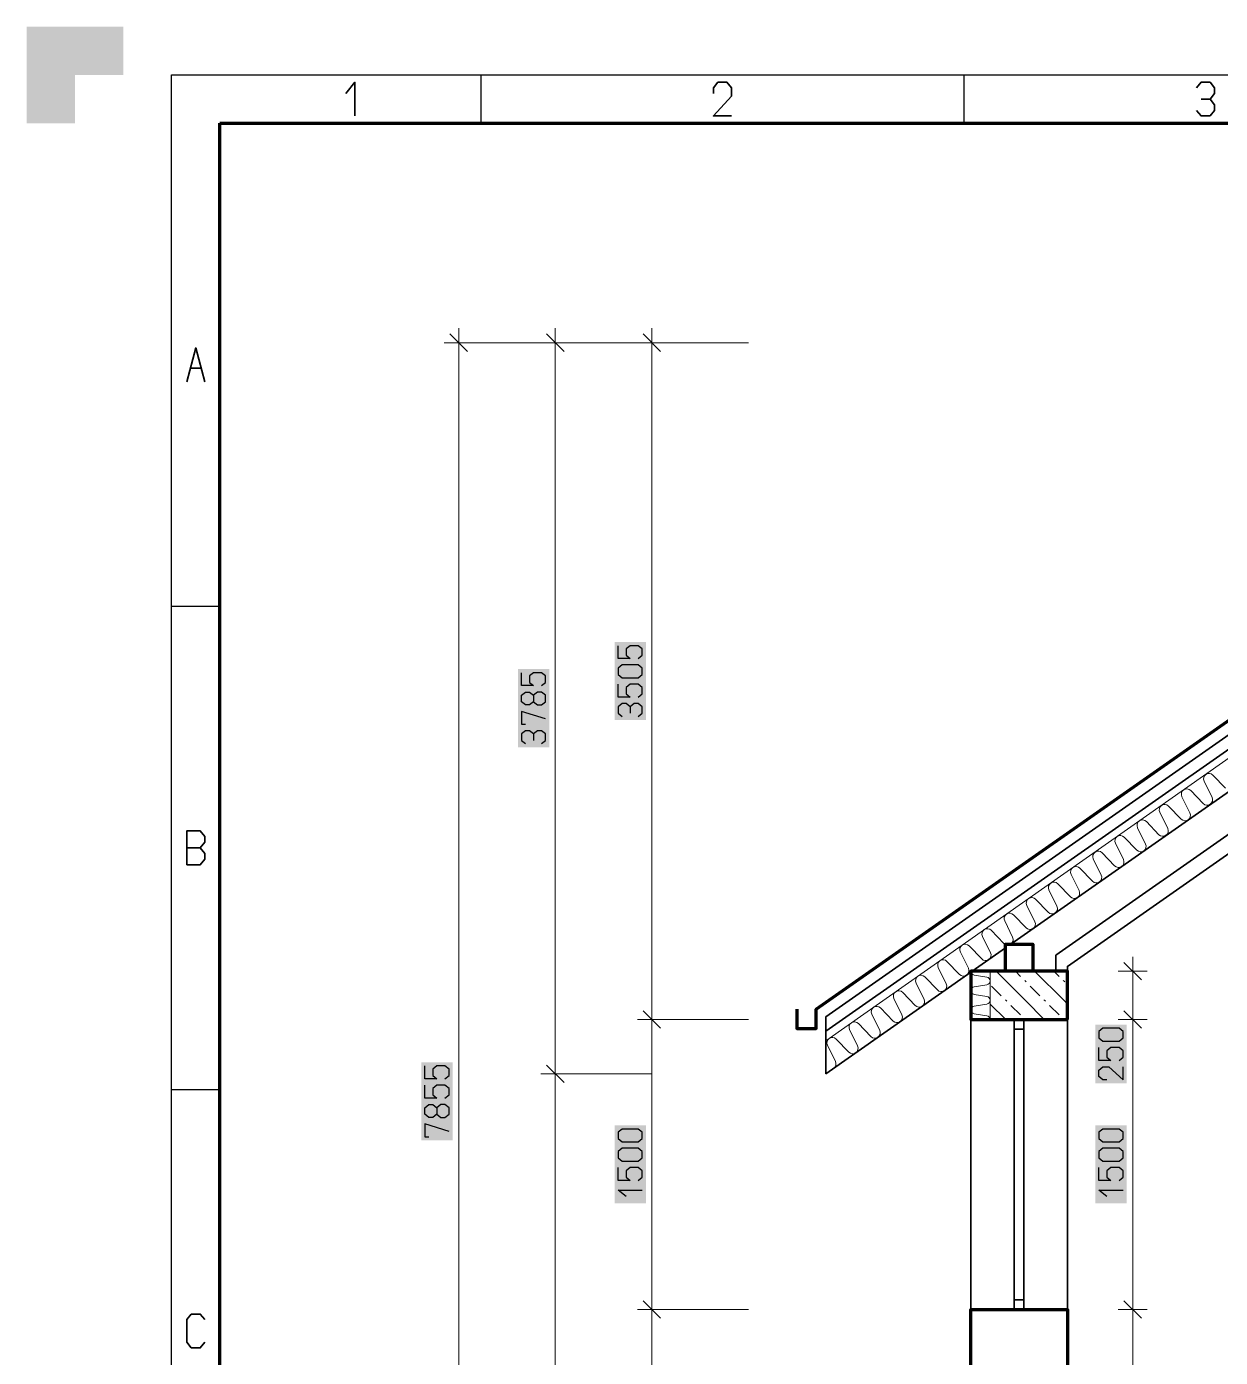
# Model space of a CAD drawing. Header units: millimetres. Extents: x 9557 to 76822, y 14597 to 67378.
# Drawn here: x 47122 to 53299, y 60491 to 67378 of the extents above; entities that cross this region are included whole.
import ezdxf

# ---------------------------------------------------------------- set-up
doc = ezdxf.new("R2010")
doc.units = ezdxf.units.MM
doc.layers.add('PDF_Geometry', color=7, linetype='Continuous')
doc.layers.add('PDF_Solid Fills', color=7, linetype='Continuous')

msp = doc.modelspace()

# ---------------------------------------------------------------- hatches: boundary and pattern name
at = {"layer": 'PDF_Solid Fills', "transparency": 33554559}
msp.add_hatch(color=256, dxfattribs=at).paths.add_polyline_path([(47371.9, 66878.2), (47371.9, 67128.2), (47621.9, 67128.2), (47621.9, 67378.2), (47121.9, 67378.2), (47121.9, 66878.2)])

# ---------------------------------------------------------------- linework, layer by layer
at = {"layer": 'PDF_Geometry', "lineweight": 25}
for points in [[(47871.9, 46628.2), (47871.9, 67128.2), (76572, 67128.2), (76572, 46628.2)], [(50182.6, 64024.5), (50203.5, 64007.8), (50286.7, 64007.8), (50307.6, 64024.5), (50307.6, 64057.8), (50286.7, 64074.5), (50203.5, 64074.5), (50182.6, 64057.8)], [(49807.6, 63884.3), (49807.6, 63917.6), (49786.7, 63934.3), (49766, 63934.3), (49745.1, 63917.6), (49745.1, 63884.3), (49766, 63867.6), (49786.7, 63867.6)], [(52670, 62144.8), (52690.9, 62128.1), (52774.2, 62128.1), (52795, 62144.8), (52795, 62178.1), (52774.2, 62194.8), (52690.9, 62194.8), (52670, 62178.1)], [(49307.6, 61749.5), (49307.6, 61782.8), (49286.7, 61799.5), (49266, 61799.5), (49245.1, 61782.8), (49245.1, 61749.5), (49266, 61732.8), (49286.7, 61732.8)], [(50182.6, 61623.2), (50203.5, 61606.5), (50286.7, 61606.5), (50307.6, 61623.2), (50307.6, 61656.5), (50286.7, 61673.2), (50203.5, 61673.2), (50182.6, 61656.5)], [(52670, 61623.2), (52690.9, 61606.5), (52774.2, 61606.5), (52795, 61623.2), (52795, 61656.5), (52774.2, 61673.2), (52690.9, 61673.2), (52670, 61656.5)], [(50182.6, 61523.2), (50203.5, 61506.5), (50286.7, 61506.5), (50307.6, 61523.2), (50307.6, 61556.5), (50286.7, 61573.2), (50203.5, 61573.2), (50182.6, 61556.5)], [(52670, 61523.2), (52690.9, 61506.5), (52774.2, 61506.5), (52795, 61523.2), (52795, 61556.5), (52774.2, 61573.2), (52690.9, 61573.2), (52670, 61556.5)]]:
    msp.add_lwpolyline(points, close=True, dxfattribs=at)
at = {"layer": 'PDF_Geometry', "lineweight": 35}
for points in [[(48773.6, 67032.4), (48820.2, 67090.7), (48820.2, 66915.7)], [(50675.3, 67032.4), (50675.3, 67061.5), (50698.6, 67090.7), (50745.3, 67090.7), (50768.6, 67061.5), (50768.6, 67017.7), (50675.3, 66915.7), (50768.6, 66915.7)], [(53245.3, 67003.2), (53268.6, 67032.4), (53268.6, 67061.5), (53245.3, 67090.7), (53198.6, 67090.7), (53175.3, 67061.5)], [(53175.3, 66944.9), (53198.6, 66915.7), (53245.3, 66915.7), (53268.6, 66944.9), (53268.6, 66974), (53245.3, 67003.2), (53198.6, 67003.2)], [(48043.6, 65540.7), (47996.9, 65715.2), (47950.2, 65540.7)], [(52007.6, 62484.4), (51257.6, 61959.3), (51257.6, 62254), (56132.6, 65667.5), (61007.6, 62254), (61007.6, 61959.3), (60257.6, 62484.4)], [(47969, 65610.7), (48024.9, 65610.7)], [(51257.6, 62179), (56132.6, 65592.5)], [(52215.2, 62629.8), (54300.3, 64089.8), (54391.1, 64153.4)], [(52447.6, 62489.8), (52447.6, 62572.8), (54614.1, 64089.8)], [(52507.6, 62489.8), (52507.6, 62514.8), (54614.1, 63989.8), (57651.1, 63989.8), (59757.6, 62514.8), (59757.6, 62489.8)], [(48020.2, 63128.2), (47950.2, 63128.2)], [(52015.2, 62489.8), (52187.6, 62610.5)], [(52007.6, 62239.8), (52007.6, 60739.8)], [(52232.6, 60739.8), (52232.6, 62239.8)], [(52232.6, 62189.8), (52282.6, 62189.8)], [(52282.6, 60739.8), (52282.6, 62239.8)], [(52507.6, 60739.8), (52507.6, 62239.8)], [(52232.6, 60789.8), (52282.6, 60789.8)], [(48043.6, 60569.9), (48020.2, 60540.7), (47973.6, 60540.7), (47950.2, 60569.9), (47950.2, 60686.5), (47973.6, 60715.7), (48020.2, 60715.7), (48043.6, 60686.5)]]:
    msp.add_lwpolyline(points, dxfattribs=at)
at = {"layer": 'PDF_Geometry', "lineweight": 25}
for points in [[(49471.9, 67128.2), (49471.9, 66878.2)], [(51971.9, 67128.2), (51971.9, 66878.2)], [(47871.9, 64378.2), (48121.9, 64378.2)], [(50286.7, 64107.8), (50307.6, 64124.5), (50307.6, 64157.8), (50286.7, 64174.5), (50245.1, 64174.5), (50224.2, 64157.8), (50224.2, 64124.5), (50245.1, 64107.8), (50182.6, 64107.8), (50182.6, 64174.5)], [(49786.7, 63967.6), (49807.6, 63984.3), (49807.6, 64017.6), (49786.7, 64034.3), (49745.1, 64034.3), (49724.2, 64017.6), (49724.2, 63984.3), (49745.1, 63967.6), (49682.6, 63967.6), (49682.6, 64034.3)], [(49745.1, 63884.3), (49724.2, 63867.6), (49703.5, 63867.6), (49682.6, 63884.3), (49682.6, 63917.6), (49703.5, 63934.3), (49724.2, 63934.3), (49745.1, 63917.6)], [(50286.7, 63907.8), (50307.6, 63924.5), (50307.6, 63957.8), (50286.7, 63974.5), (50245.1, 63974.5), (50224.2, 63957.8), (50224.2, 63924.5), (50245.1, 63907.8), (50182.6, 63907.8), (50182.6, 63974.5)], [(50245.1, 63857.8), (50224.2, 63874.5), (50203.5, 63874.5), (50182.6, 63857.8), (50182.6, 63824.5), (50203.5, 63807.8)], [(50286.7, 63807.8), (50307.6, 63824.5), (50307.6, 63857.8), (50286.7, 63874.5), (50266, 63874.5), (50245.1, 63857.8), (50245.1, 63824.5)], [(49807.6, 63795.9), (49682.6, 63834.3), (49682.6, 63767.6), (49703.5, 63767.6)], [(49745.1, 63717.6), (49724.2, 63734.3), (49703.5, 63734.3), (49682.6, 63717.6), (49682.6, 63684.3), (49703.5, 63667.6)], [(49786.7, 63667.6), (49807.6, 63684.3), (49807.6, 63717.6), (49786.7, 63734.3), (49766, 63734.3), (49745.1, 63717.6), (49745.1, 63684.3)], [(52774.2, 62028.1), (52795, 62044.8), (52795, 62078.1), (52774.2, 62094.8), (52732.5, 62094.8), (52711.7, 62078.1), (52711.7, 62044.8), (52732.5, 62028.1), (52670, 62028.1), (52670, 62094.8)], [(49286.7, 61932.8), (49307.6, 61949.5), (49307.6, 61982.8), (49286.7, 61999.5), (49245.1, 61999.5), (49224.2, 61982.8), (49224.2, 61949.5), (49245.1, 61932.8), (49182.6, 61932.8), (49182.6, 61999.5)], [(52711.7, 61928.1), (52690.9, 61928.1), (52670, 61944.8), (52670, 61978.1), (52690.9, 61994.8), (52722.2, 61994.8), (52795, 61928.1), (52795, 61994.8)], [(47871.9, 61878.2), (48121.9, 61878.2)], [(49286.7, 61832.8), (49307.6, 61849.5), (49307.6, 61882.8), (49286.7, 61899.5), (49245.1, 61899.5), (49224.2, 61882.8), (49224.2, 61849.5), (49245.1, 61832.8), (49182.6, 61832.8), (49182.6, 61899.5)], [(49245.1, 61749.5), (49224.2, 61732.8), (49203.5, 61732.8), (49182.6, 61749.5), (49182.6, 61782.8), (49203.5, 61799.5), (49224.2, 61799.5), (49245.1, 61782.8)], [(49307.6, 61661.1), (49182.6, 61699.5), (49182.6, 61632.8), (49203.5, 61632.8)], [(50286.7, 61406.5), (50307.6, 61423.2), (50307.6, 61456.5), (50286.7, 61473.2), (50245.1, 61473.2), (50224.2, 61456.5), (50224.2, 61423.2), (50245.1, 61406.5), (50182.6, 61406.5), (50182.6, 61473.2)], [(52774.2, 61406.5), (52795, 61423.2), (52795, 61456.5), (52774.2, 61473.2), (52732.5, 61473.2), (52711.7, 61456.5), (52711.7, 61423.2), (52732.5, 61406.5), (52670, 61406.5), (52670, 61473.2)], [(50224.2, 61323.2), (50182.6, 61356.5), (50307.6, 61356.5)], [(52711.7, 61323.2), (52670, 61356.5), (52795, 61356.5)]]:
    msp.add_lwpolyline(points, dxfattribs=at)
at = {"layer": 'PDF_Geometry', "lineweight": 70}
for points in [[(48121.9, 66878.2), (76322, 66878.2), (76322, 46878.2), (48121.9, 46878.2)], [(52327.6, 62489.8), (52187.6, 62489.8), (52187.6, 62629.8), (52327.6, 62629.8)], [(52507.6, 62239.8), (52507.6, 62489.8), (52007.6, 62489.8), (52007.6, 62239.8)]]:
    msp.add_lwpolyline(points, close=True, dxfattribs=at)
at = {"layer": 'PDF_Geometry', "lineweight": 18}
for points in [[(49282.6, 57889.8), (49357.6, 57889.8), (49857.6, 57889.8), (49857.6, 57939.8), (49857.6, 58339.8), (49857.6, 61959.3), (49857.6, 65742.5), (49357.6, 65742.5), (49357.6, 65817.5)], [(49402.6, 65697.5), (49312.6, 65787.5)], [(49782.6, 57889.8), (49857.6, 57889.8), (50357.6, 57889.8), (50357.6, 60739.8), (50357.6, 62239.8), (50357.6, 65742.5), (49857.6, 65742.5), (49857.6, 65817.5)], [(49902.6, 65697.5), (49812.6, 65787.5)], [(50402.6, 65697.5), (50312.6, 65787.5)], [(50357.6, 65817.5), (50357.6, 65742.5), (50857.6, 65742.5)], [(49432.6, 65742.5), (49357.6, 65742.5), (49282.6, 65742.5)], [(49357.6, 54489.8), (49357.6, 54989.8), (49357.6, 56589.8), (49357.6, 57889.8), (49357.6, 65742.5)], [(49932.6, 65742.5), (49857.6, 65742.5), (49782.6, 65742.5)], [(50432.6, 65742.5), (50357.6, 65742.5), (50282.6, 65742.5)], [(51257.6, 62130.1), (54049, 64089.8)], [(52890, 62444.8), (52800, 62534.8)], [(52845, 62564.8), (52845, 62489.8), (52845, 62239.8), (52845, 60739.8), (52845, 59839.8), (52845, 59789.8), (52845, 59639.8), (52845, 59589.8), (52845, 58339.8), (52845, 58039.8), (52845, 56839.8), (52845, 56789.8), (52845, 56639.8), (52845, 56449.7), (52845, 56439.8), (52845, 56286.5), (52845, 55854.4), (52845, 55739.2), (52845, 55339.8), (52845, 55264.8)], [(52387.8, 62239.8), (52289.7, 62338), (52137.8, 62489.8)], [(52264.5, 62463.2), (52237.8, 62489.8)], [(52507.6, 62320), (52489.7, 62338), (52337.8, 62489.8)], [(52464.5, 62463.2), (52437.8, 62489.8)], [(52920, 62489.8), (52845, 62489.8), (52770, 62489.8)], [(52164.5, 62363.2), (52114.9, 62412.8)], [(52293.3, 62434.4), (52289.7, 62438), (52286.1, 62441.6)], [(52364.5, 62363.2), (52314.9, 62412.8)], [(52493.3, 62434.4), (52489.7, 62438), (52486.1, 62441.6)], [(52193.3, 62334.4), (52189.7, 62338), (52186.1, 62341.6)], [(52393.3, 62334.4), (52389.7, 62338), (52386.1, 62341.6)], [(50402.6, 62194.8), (50312.6, 62284.8)], [(52187.8, 62239.8), (52107.6, 62320)], [(52264.5, 62263.2), (52214.9, 62312.8)], [(52464.5, 62263.2), (52414.9, 62312.8)], [(52890, 62194.8), (52800, 62284.8)], [(50432.6, 62239.8), (50357.6, 62239.8), (50282.6, 62239.8)], [(50357.6, 62239.8), (50857.6, 62239.8)], [(52287.8, 62239.8), (52286.1, 62241.6)], [(52487.8, 62239.8), (52486.1, 62241.6)], [(52920, 62239.8), (52845, 62239.8), (52770, 62239.8)], [(49902.6, 61914.3), (49812.6, 62004.3)], [(49932.6, 61959.3), (49857.6, 61959.3), (49782.6, 61959.3)], [(49857.6, 61959.3), (50357.6, 61959.3)], [(50402.6, 60694.8), (50312.6, 60784.8)], [(52890, 60694.8), (52800, 60784.8)], [(50432.6, 60739.8), (50357.6, 60739.8), (50282.6, 60739.8)], [(50357.6, 60739.8), (50857.6, 60739.8)], [(52920, 60739.8), (52845, 60739.8), (52770, 60739.8)]]:
    msp.add_lwpolyline(points, dxfattribs=at)
at = {"layer": 'PDF_Geometry', "lineweight": 70}
for points in [[(51107.6, 62294), (51107.6, 62194), (51207.6, 62194), (51207.6, 62294), (56132.6, 65742.5), (61057.6, 62294), (61057.6, 62194), (61157.6, 62194), (61157.6, 62294)], [(50007.6, 57889.8), (51537.6, 57889.8), (51537.6, 57939.8), (52037.6, 57939.8), (52037.6, 58339.8), (52007.6, 58339.8), (52007.6, 60739.8), (52507.6, 60739.8), (52507.6, 59839.8), (53507.6, 59839.8)]]:
    msp.add_lwpolyline(points, dxfattribs=at)
at = {"layer": 'PDF_Geometry', "lineweight": 18}
for points in [[(53324.9, 63437.5), (53259.7, 63505.1, 0.854068), (53214.4, 63473.2), (53255.6, 63389, -0.368937), (53246.5, 63353.7, -0.368929), (53210.2, 63357.2), (53145.1, 63424.7, 0.854089), (53099.7, 63392.9), (53141, 63308.6, -0.368925), (53131.9, 63273.3, -0.368932), (53095.6, 63276.8), (53030.5, 63344.3, 0.85405), (52985.1, 63312.5), (53026.4, 63228.3, -0.368924), (53017.3, 63193, -0.368934), (52981, 63196.4), (52915.8, 63264, 0.85408), (52870.5, 63232.1), (52911.7, 63147.9, -0.368914), (52902.6, 63112.6, -0.368912), (52866.3, 63116.1), (52801.2, 63183.6, 0.854068), (52755.8, 63151.8), (52797.1, 63067.5, -0.368937), (52788, 63032.2, -0.36893), (52751.7, 63035.7), (52686.6, 63103.2, 0.854078), (52641.2, 63071.4), (52682.5, 62987.1, -0.368914), (52673.4, 62951.9, -0.368911), (52637.1, 62955.3), (52571.9, 63022.8, 0.854095), (52526.6, 62991), (52567.8, 62906.8, -0.368909), (52558.7, 62871.5, -0.368911), (52522.4, 62875), (52457.3, 62942.5, 0.854093), (52411.9, 62910.7), (52453.2, 62826.4, -0.368926), (52444.1, 62791.1, -0.368906), (52407.8, 62794.6), (52342.7, 62862.1, 0.854089), (52297.3, 62830.3), (52338.6, 62746, -0.368908), (52329.5, 62710.7, -0.368911), (52293.2, 62714.2), (52228.1, 62781.7, 0.854086), (52182.7, 62749.9), (52223.9, 62665.7, -0.368914), (52214.8, 62630.4, -0.368911), (52178.5, 62633.8), (52113.4, 62701.4, 0.854095), (52068, 62669.5), (52109.3, 62585.3, -0.368914), (52100.2, 62550, -0.368934), (52063.9, 62553.5), (51998.8, 62621, 0.854078), (51953.4, 62589.2), (51994.7, 62504.9, -0.36893), (51985.6, 62469.6, -0.368911), (51949.3, 62473.1), (51884.2, 62540.6, 0.854076), (51838.8, 62508.8), (51880, 62424.6, -0.368914), (51870.9, 62389.3, -0.368933), (51834.6, 62392.7), (51769.5, 62460.3, 0.854069), (51724.1, 62428.4), (51765.4, 62344.2, -0.368924), (51756.3, 62308.9, -0.368933), (51720, 62312.4), (51654.9, 62379.9, 0.854095), (51609.5, 62348.1), (51650.8, 62263.8, -0.368926), (51641.7, 62228.5, -0.368912), (51605.4, 62232), (51540.3, 62299.5, 0.854068), (51494.9, 62267.7), (51536.1, 62183.4, -0.368936), (51527, 62148.2, -0.368929), (51490.7, 62151.6), (51425.6, 62219.1, 0.854074), (51380.2, 62187.3), (51421.5, 62103.1, -0.368914), (51412.4, 62067.8, -0.368912), (51376.1, 62071.2), (51311, 62138.8, 0.854095), (51265.6, 62106.9), (51306.9, 62022.7, -0.368908), (51297.8, 61987.4)], [(52107.6, 62489.8), (52107.6, 62239.8, 0.3689), (52090.7, 62259.6), (52024.5, 62270, -0.368936), (52007.6, 62289.8, -0.368936), (52024.5, 62309.6), (52090.7, 62320, 0.854093), (52090.7, 62359.6), (52024.5, 62370, -0.368905), (52007.6, 62389.8, -0.368937), (52024.5, 62409.6), (52090.7, 62420, 0.854093), (52090.7, 62459.6), (52024.5, 62470, -0.368936), (52007.6, 62489.8)]]:
    msp.add_lwpolyline(points, format="xyb", dxfattribs=at)
at = {"layer": 'PDF_Geometry', "lineweight": 35}
msp.add_lwpolyline([(47950.2, 63040.7), (47950.2, 63215.7), (48020.2, 63215.7), (48043.6, 63186.5), (48043.6, 63157.4), (48020.2, 63128.2), (48043.6, 63099), (48043.6, 63069.9), (48020.2, 63040.7)], close=True, dxfattribs=at)
at = {"layer": 'PDF_Solid Fills', "color": 7, "lineweight": 25, "true_color": 0xffffff, "transparency": 33554559}
for points in [[(50326.3, 63789.1), (50326.3, 64193.3), (50163.8, 63789.1), (50163.8, 64193.3)], [(50326.3, 61287.7), (50326.3, 61691.9), (50163.8, 61287.7), (50163.8, 61691.9)]]:
    msp.add_solid(points, dxfattribs=at)
at = {"layer": 'PDF_Solid Fills', "color": 7, "lineweight": 18, "true_color": 0xffffff, "transparency": 33554559}
for points in [[(49826.3, 63648.8), (49826.3, 64053), (49663.8, 63648.8), (49663.8, 64053)], [(52813.8, 61909.4), (52813.8, 62213.5), (52651.3, 61909.4), (52651.3, 62213.5)], [(49326.3, 61614.1), (49326.3, 62018.2), (49163.8, 61614.1), (49163.8, 62018.2)], [(52813.8, 61287.7), (52813.8, 61691.9), (52651.3, 61287.7), (52651.3, 61691.9)]]:
    msp.add_solid(points, dxfattribs=at)

doc.saveas('drawing.dxf')
